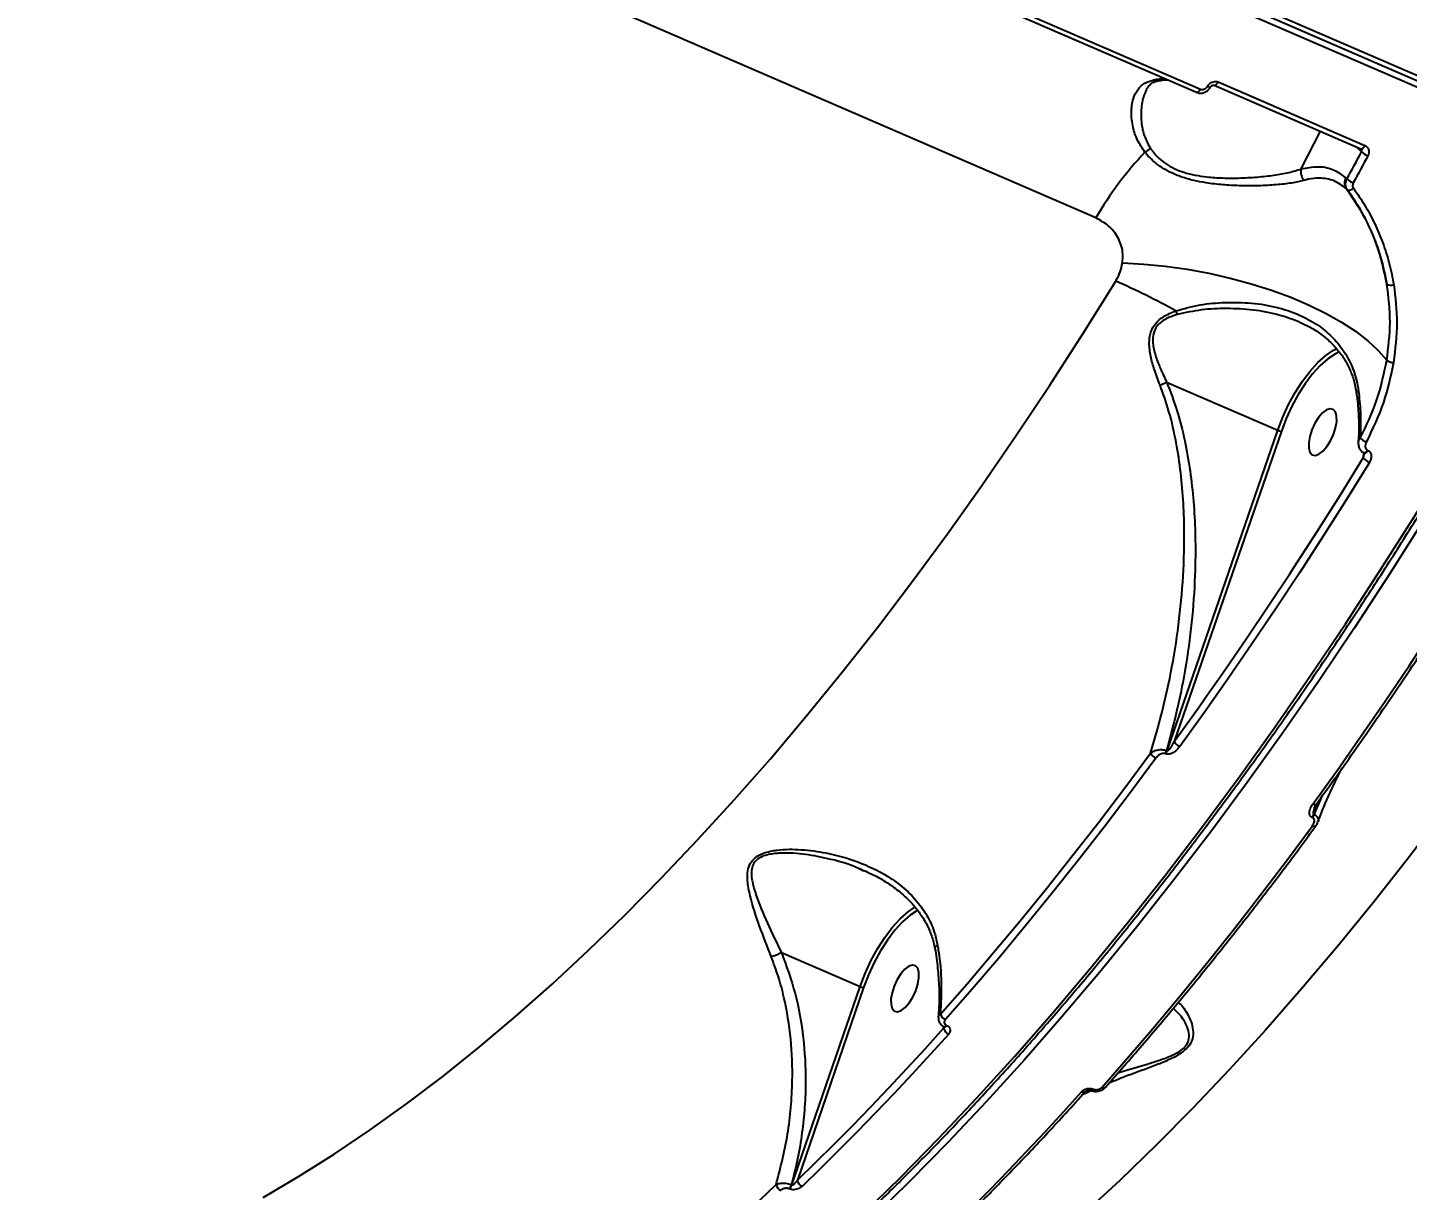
# Model space of a CAD drawing. Header units: millimetres. Extents: x -4153 to 4002, y -5023 to 3197.
# Drawn here: x -508.7 to -260.3, y -2143.7 to -1934.5 of the extents above; entities that cross this region are included whole.
import ezdxf

# ---------------------------------------------------------------- set-up
doc = ezdxf.new("R2010")
doc.units = ezdxf.units.MM
for name, color, linetype in [('DIKOM_ОБЪЕКТ', 7, 'Continuous'), ('DIKOM_РАЗМЕР_ЗОНА', 7, 'Continuous'), ('DIKOM_РАЗМЕР_ОБЪЕКТА', 7, 'Continuous')]:
    doc.layers.add(name, color=color, linetype=linetype)
doc.styles.add('style1', font='arialbd.ttf', dxfattribs={"width": 0.8})
doc.dimstyles.new('1-50', dxfattribs={"dimtxt": 300, "dimasz": 200, "dimexe": 100, "dimexo": 0, "dimgap": 100, "dimtad": 1, "dimtxsty": 'style1', "dimcen": 200, "dimclrd": 7, "dimclre": 7, "dimclrt": 7, "dimadec": 1, "dimazin": 2, "dimtfac": 1, "dimtmove": 0, "dimatfit": 2, "dimfxl": 0, "dimlwd": 25, "dimlwe": 18, "dimarcsym": 0})

# ---------------------------------------------------------------- blocks, each defined once
blk = doc.blocks.new('*D9')
at = {"layer": 'Defpoints', "color": 0, "transparency": 16777216}
for p in [(2370.19, 1747.32), (-2106.31, -2974.61), (1195.51, -2974.61)]:
    blk.add_point(p, dxfattribs=at)
at = {"layer": 'DIKOM_РАЗМЕР_ОБЪЕКТА', "color": 7, "lineweight": 18, "transparency": 16777216}
for p, q in [((2370.19, 1747.32), (-2206.31, 1747.32)), ((1195.51, -2974.61), (-2206.31, -2974.61))]:
    blk.add_line(p, q, dxfattribs=at)
at = {"layer": 'DIKOM_РАЗМЕР_ОБЪЕКТА', "color": 7, "lineweight": 25, "transparency": 16777216}
blk.add_line((-2106.31, 1547.32), (-2106.31, -2774.61), dxfattribs=at)
at = {"layer": 'DIKOM_РАЗМЕР_ОБЪЕКТА', "color": 7, "transparency": 16777216}
for points in [[(-2139.64, 1547.32), (-2072.98, 1547.32), (-2106.31, 1747.32)], [(-2139.64, -2774.61), (-2072.98, -2774.61), (-2106.31, -2974.61)]]:
    blk.add_solid(points, dxfattribs=at)
at = {"layer": 'DIKOM_РАЗМЕР_ОБЪЕКТА', "color": 7, "transparency": 16777216, "insert": (-2359.48, -612.26), "char_height": 300, "attachment_point": 5, "rotation": 90, "style": 'style1'}
blk.add_mtext('{\\fArial|b0|i0|c204|p34;4700}', dxfattribs=at)
blk = doc.blocks.new('*D10')
at = {"layer": 'Defpoints', "color": 0, "transparency": 16777216}
for p in [(4001.69, -909.96), (-3216.31, -1859.46), (4001.69, -4923)]:
    blk.add_point(p, dxfattribs=at)
at = {"layer": 'DIKOM_РАЗМЕР_ЗОНА', "color": 7, "lineweight": 18, "transparency": 16777216}
for p, q in [((4001.69, -909.96), (4001.69, -5023)), ((-3216.31, -1859.46), (-3216.31, -5023))]:
    blk.add_line(p, q, dxfattribs=at)
at = {"layer": 'DIKOM_РАЗМЕР_ЗОНА', "color": 7, "lineweight": 25, "transparency": 16777216}
blk.add_line((-3016.31, -4923), (3801.69, -4923), dxfattribs=at)
at = {"layer": 'DIKOM_РАЗМЕР_ЗОНА', "color": 7, "transparency": 16777216}
for points in [[(-3016.31, -4889.67), (-3016.31, -4956.33), (-3216.31, -4923)], [(3801.69, -4889.67), (3801.69, -4956.33), (4001.69, -4923)]]:
    blk.add_solid(points, dxfattribs=at)
at = {"layer": 'DIKOM_РАЗМЕР_ЗОНА', "color": 7, "transparency": 16777216, "insert": (392.69, -4669.83), "char_height": 300, "attachment_point": 5, "style": 'style1'}
blk.add_mtext('{\\fArial|b0|i0|c204|p34;7200}', dxfattribs=at)
blk = doc.blocks.new('*D11')
at = {"layer": 'Defpoints', "color": 0, "transparency": 16777216}
for p in [(2631.36, 3197.31), (-3702.81, -4429.79), (2071.05, -4429.79)]:
    blk.add_point(p, dxfattribs=at)
at = {"layer": 'DIKOM_РАЗМЕР_ЗОНА', "color": 7, "lineweight": 18, "transparency": 16777216}
for p, q in [((2631.36, 3197.31), (-3802.81, 3197.31)), ((2071.05, -4429.79), (-3802.81, -4429.79))]:
    blk.add_line(p, q, dxfattribs=at)
at = {"layer": 'DIKOM_РАЗМЕР_ЗОНА', "color": 7, "lineweight": 25, "transparency": 16777216}
blk.add_line((-3702.81, 2997.31), (-3702.81, -4229.79), dxfattribs=at)
at = {"layer": 'DIKOM_РАЗМЕР_ЗОНА', "color": 7, "transparency": 16777216}
for points in [[(-3736.14, 2997.31), (-3669.48, 2997.31), (-3702.81, 3197.31)], [(-3736.14, -4229.79), (-3669.48, -4229.79), (-3702.81, -4429.79)]]:
    blk.add_solid(points, dxfattribs=at)
at = {"layer": 'DIKOM_РАЗМЕР_ЗОНА', "color": 7, "transparency": 16777216, "insert": (-3955.98, -616.24), "char_height": 300, "attachment_point": 5, "rotation": 90, "style": 'style1'}
blk.add_mtext('{\\fArial|b0|i0|c204|p34;7600}', dxfattribs=at)
blk = doc.blocks.new('*D12')
at = {"layer": 'Defpoints', "color": 0, "transparency": 16777216}
for p in [(-1688.31, 690.56), (2486.69, 690.56), (-1688.31, -3442.2)]:
    blk.add_point(p, dxfattribs=at)
at = {"layer": 'DIKOM_РАЗМЕР_ОБЪЕКТА', "color": 7, "lineweight": 18, "transparency": 16777216}
for p, q in [((-1688.31, 690.56), (-1688.31, -3542.2)), ((2486.69, 690.56), (2486.69, -3542.2))]:
    blk.add_line(p, q, dxfattribs=at)
at = {"layer": 'DIKOM_РАЗМЕР_ОБЪЕКТА', "color": 7, "lineweight": 25, "transparency": 16777216}
blk.add_line((2286.69, -3442.2), (-1488.31, -3442.2), dxfattribs=at)
at = {"layer": 'DIKOM_РАЗМЕР_ОБЪЕКТА', "color": 7, "transparency": 16777216}
for points in [[(-1488.31, -3408.87), (-1488.31, -3475.54), (-1688.31, -3442.2)], [(2286.69, -3408.87), (2286.69, -3475.54), (2486.69, -3442.2)]]:
    blk.add_solid(points, dxfattribs=at)
at = {"layer": 'DIKOM_РАЗМЕР_ОБЪЕКТА', "color": 7, "transparency": 16777216, "insert": (399.19, -3189.03), "char_height": 300, "attachment_point": 5, "style": 'style1'}
blk.add_mtext('{\\fArial|b0|i0|c204|p34;4175}', dxfattribs=at)

msp = doc.modelspace()

# ---------------------------------------------------------------- linework, layer by layer
at = {"layer": 'DIKOM_ОБЪЕКТ', "color": 7, "linetype": 'Continuous'}
for p, q in [((-623.009, -1786.171), (-223.561, -1959.163)), ((-622.274, -1785.563), (-222.827, -1958.555)), ((-223.737, -1960.32), (-623.184, -1787.328)), ((-316.39, -1968.741), (-605.247, -1843.643)), ((-366.785, -1916.465), (-298.284, -1946.131)), ((-366.07, -1915.894), (-297.57, -1945.56)), ((-295.055, -1944.853), (-268.645, -1956.29)), ((-294.337, -1944.277), (-267.928, -1955.715)), ((-279.399, -1959.922), (-275.905, -1953.146)), ((-268.534, -1956.855), (-269.578, -1955.886)), ((-268.65, -1956.293), (-268.593, -1956.327)), ((-271.368, -1961.532), (-271.167, -1961.718)), ((-271.088, -1963.666), (-271.273, -1963.494)), ((-273.348, -1992.429), (-272.944, -1992.23)), ((-303.634, -1998.283), (-283.622, -2006.95)), ((-303.561, -2064.632), (-283.622, -2006.95)), ((-282.977, -2007.135), (-302.276, -2062.964)), ((-268.223, -2011.925), (-268.089, -2011.024)), ((-268.114, -2011.014), (-268.042, -2011.045)), ((-268.052, -2011.043), (-268.041, -2011.045)), ((-268.042, -2011.045), (-268.017, -2011.053)), ((-267.456, -2010.542), (-267.384, -2010.573)), ((-303.851, -2065.195), (-303.951, -2065.151)), ((-303.662, -2064.589), (-303.561, -2064.632)), ((-276.367, -2073.803), (-277.151, -2076.07)), ((-277.051, -2076.114), (-275.494, -2072.59)), ((-276.702, -2074.267), (-276.707, -2074.274)), ((-277.341, -2076.676), (-277.441, -2076.632)), ((-277.151, -2076.07), (-277.051, -2076.114)), ((-358.197, -2086.272), (-358.875, -2085.931)), ((-373, -2100.937), (-358.838, -2107.07)), ((-371.115, -2142.738), (-358.838, -2107.07)), ((-358.193, -2107.255), (-370.119, -2141.902)), ((-343.247, -2114.071), (-343.22, -2114.083)), ((-343.786, -2114.574), (-343.74, -2114.264)), ((-343.724, -2114.296), (-343.697, -2114.308)), ((-318.149, -2126.224), (-318.883, -2126.627)), ((-317.273, -2125.824), (-318.149, -2126.224)), ((-317.287, -2125.745), (-317.26, -2125.757)), ((-316.81, -2125.52), (-316.783, -2125.532)), ((-371.567, -2143.49), (-371.652, -2143.453)), ((-371.2, -2142.701), (-371.115, -2142.738))]:
    msp.add_line(p, q, dxfattribs=at)
at = {"layer": 'DIKOM_ОБЪЕКТ', "color": 7, "linetype": 'Continuous', "flags": 128}
for points in [[(-295.056, -1944.852), (-295.039, -1944.859), (-294.953, -1944.868), (-294.855, -1944.843), (-294.751, -1944.785), (-294.643, -1944.695), (-294.535, -1944.578), (-294.432, -1944.437), (-294.337, -1944.277)], [(-298.284, -1946.131), (-298.269, -1946.137), (-298.183, -1946.146), (-298.086, -1946.122), (-297.982, -1946.064), (-297.874, -1945.975), (-297.767, -1945.859), (-297.665, -1945.719), (-297.57, -1945.56)], [(-271.167, -1961.718), (-270.837, -1961.112), (-270.507, -1960.505), (-270.177, -1959.898), (-269.848, -1959.29), (-269.519, -1958.682), (-269.19, -1958.073), (-268.862, -1957.464), (-268.534, -1956.855)], [(-267.391, -1957.557), (-267.719, -1958.168), (-268.048, -1958.779), (-268.377, -1959.389), (-268.707, -1959.998), (-269.037, -1960.607), (-269.368, -1961.216), (-269.699, -1961.824), (-270.03, -1962.432)], [(-268.645, -1956.29), (-268.629, -1956.296), (-268.543, -1956.306), (-268.445, -1956.281), (-268.341, -1956.222), (-268.233, -1956.133), (-268.125, -1956.015), (-268.022, -1955.874), (-267.928, -1955.715)], [(-358.385, -2148.083), (-351.507, -2141.347), (-344.64, -2134.347), (-337.79, -2127.09), (-330.962, -2119.581), (-324.163, -2111.827), (-317.397, -2103.835), (-310.671, -2095.61), (-303.989, -2087.161), (-297.359, -2078.494), (-290.785, -2069.616), (-284.273, -2060.536), (-277.829, -2051.26), (-271.457, -2041.796), (-265.164, -2032.153), (-258.954, -2022.338), (-252.833, -2012.36), (-246.806, -2002.227), (-240.878, -1991.948), (-235.053, -1981.531), (-229.338, -1970.986), (-223.737, -1960.32)], [(-222.086, -1961.035), (-227.688, -1971.701), (-233.403, -1982.246), (-239.227, -1992.663), (-245.155, -2002.942), (-251.183, -2013.075), (-257.303, -2023.053), (-263.513, -2032.867), (-269.807, -2042.511), (-276.178, -2051.975), (-282.623, -2061.25), (-289.135, -2070.331), (-295.709, -2079.209), (-302.339, -2087.876), (-309.02, -2096.325), (-315.746, -2104.549), (-322.512, -2112.542), (-329.312, -2120.296), (-336.14, -2127.805), (-342.99, -2135.062), (-349.857, -2142.062), (-356.734, -2148.798)], [(-311.592, -1976.823), (-307.765, -1977.034), (-303.873, -1977.418), (-299.952, -1977.972), (-296.043, -1978.688), (-292.183, -1979.56), (-288.411, -1980.58), (-284.765, -1981.738), (-281.279, -1983.022), (-277.989, -1984.419), (-274.927, -1985.915), (-272.123, -1987.497), (-269.605, -1989.148), (-267.398, -1990.851), (-265.523, -1992.591), (-264, -1994.35)], [(-466.319, -2145.014), (-459.932, -2141.271), (-453.5, -2137.218), (-447.028, -2132.859), (-440.524, -2128.198), (-433.992, -2123.24), (-427.439, -2117.988), (-420.871, -2112.448), (-414.294, -2106.625), (-407.715, -2100.524), (-401.139, -2094.151), (-394.572, -2087.513), (-388.021, -2080.614), (-381.492, -2073.462), (-374.99, -2066.063), (-368.523, -2058.424), (-362.095, -2050.553), (-355.713, -2042.455), (-349.383, -2034.14), (-343.11, -2025.615), (-336.901, -2016.888), (-330.761, -2007.966), (-324.696, -1998.858), (-318.711, -1989.573), (-312.813, -1980.12)], [(-283.622, -2006.95), (-282.726, -2004.602), (-281.671, -2002.313), (-280.483, -2000.136), (-279.189, -1998.121), (-277.82, -1996.317), (-276.406, -1994.765), (-274.982, -1993.501), (-273.58, -1992.555), (-273.348, -1992.429)], [(-272.534, -1992.819), (-273.241, -1993.176), (-274.6, -1994.093), (-275.981, -1995.319), (-277.352, -1996.825), (-278.68, -1998.574), (-279.935, -2000.528), (-281.087, -2002.639), (-282.109, -2004.859), (-282.977, -2007.135)], [(-277.867, -2008.047), (-278.059, -2009.18), (-278.046, -2010.159), (-277.829, -2010.905), (-277.427, -2011.358), (-276.872, -2011.48), (-276.209, -2011.262), (-275.491, -2010.721), (-274.777, -2009.902), (-274.125, -2008.87), (-273.587, -2007.709), (-273.207, -2006.514), (-273.016, -2005.381), (-273.029, -2004.402), (-273.245, -2003.656), (-273.647, -2003.203), (-274.203, -2003.081), (-274.866, -2003.299), (-275.583, -2003.84), (-276.297, -2004.659), (-276.95, -2005.691), (-277.488, -2006.851), (-277.867, -2008.047)], [(-281.477, -2032.817), (-280.728, -2031.672), (-276.521, -2025.166), (-272.352, -2018.583), (-268.223, -2011.925)], [(-268.112, -2011.014), (-268.063, -2011.028), (-267.924, -2011.008), (-267.768, -2010.915), (-267.607, -2010.755), (-267.456, -2010.542)], [(-268.017, -2011.053), (-267.991, -2011.059), (-267.852, -2011.039), (-267.696, -2010.946), (-267.535, -2010.786), (-267.384, -2010.573)], [(-267.14, -2012.733), (-271.279, -2019.406), (-275.458, -2026.005), (-279.674, -2032.527), (-283.928, -2038.969), (-288.216, -2045.329), (-292.538, -2051.605), (-296.891, -2057.794), (-301.274, -2063.893)], [(-217.16, -2021.545), (-223.059, -2030.999), (-229.043, -2040.284), (-235.108, -2049.391), (-241.248, -2058.313), (-247.457, -2067.04), (-253.73, -2075.566), (-260.06, -2083.881), (-266.442, -2091.978), (-272.87, -2099.85), (-279.338, -2107.488), (-285.839, -2114.887), (-292.368, -2122.039), (-298.919, -2128.938), (-305.486, -2135.577), (-312.062, -2141.949), (-318.642, -2148.05)], [(-277.34, -2074.259), (-272.957, -2068.159), (-268.604, -2061.97), (-264.282, -2055.694), (-259.994, -2049.334), (-255.741, -2042.892), (-251.524, -2036.37), (-247.345, -2029.771), (-243.206, -2023.098)], [(-296.611, -2055.055), (-293.56, -2050.705), (-289.249, -2044.444), (-284.971, -2038.099), (-281.477, -2032.817)], [(-302.276, -2062.964), (-297.903, -2056.879), (-296.611, -2055.055)], [(-344.376, -2112.014), (-339.575, -2106.548), (-334.792, -2100.961), (-330.026, -2095.258), (-325.281, -2089.439), (-320.558, -2083.508), (-315.86, -2077.467), (-311.188, -2071.319), (-306.544, -2065.065)], [(-305.562, -2065.958), (-310.216, -2072.226), (-314.899, -2078.388), (-319.607, -2084.442), (-324.341, -2090.386), (-329.096, -2096.218), (-333.872, -2101.934), (-338.666, -2107.533), (-343.477, -2113.011)], [(-276.707, -2074.274), (-276.732, -2074.302), (-276.808, -2074.344), (-276.911, -2074.361), (-277.038, -2074.352), (-277.182, -2074.317), (-277.34, -2074.259)], [(-315.318, -2125.206), (-310.507, -2119.728), (-305.713, -2114.129), (-300.937, -2108.413), (-296.181, -2102.582), (-291.448, -2096.637), (-286.739, -2090.583), (-282.057, -2084.421), (-277.403, -2078.153)], [(-276.769, -2078.166), (-276.808, -2078.206), (-276.887, -2078.242), (-276.99, -2078.255), (-277.113, -2078.244), (-277.253, -2078.21), (-277.403, -2078.153)], [(-358.838, -2107.07), (-357.942, -2104.723), (-356.888, -2102.433), (-355.7, -2100.256), (-354.406, -2098.242), (-353.036, -2096.437), (-351.623, -2094.885), (-350.198, -2093.622), (-348.906, -2092.738)], [(-348.452, -2093.293), (-348.457, -2093.296), (-349.816, -2094.213), (-351.197, -2095.439), (-352.568, -2096.944), (-353.896, -2098.694), (-355.151, -2100.647), (-356.302, -2102.758), (-357.325, -2104.978), (-358.193, -2107.255)], [(-353.084, -2108.167), (-353.275, -2109.3), (-353.262, -2110.28), (-353.046, -2111.026), (-352.644, -2111.478), (-352.088, -2111.6), (-351.425, -2111.382), (-350.707, -2110.842), (-349.994, -2110.022), (-349.341, -2108.99), (-348.803, -2107.83), (-348.423, -2106.635), (-348.232, -2105.501), (-348.246, -2104.522), (-348.462, -2103.776), (-348.864, -2103.324), (-349.419, -2103.202), (-350.082, -2103.42), (-350.8, -2103.96), (-351.514, -2104.78), (-352.166, -2105.811), (-352.704, -2106.972), (-353.084, -2108.167)], [(-370.119, -2141.902), (-366.816, -2138.697), (-363.516, -2135.43), (-360.218, -2132.103), (-356.922, -2128.715), (-353.631, -2125.267), (-350.344, -2121.761), (-347.062, -2118.196), (-343.786, -2114.574)], [(-342.883, -2115.626), (-346.167, -2119.257), (-349.457, -2122.83), (-352.751, -2126.345), (-356.051, -2129.801), (-359.354, -2133.197), (-362.66, -2136.532), (-365.968, -2139.807), (-369.279, -2143.02)], [(-345.345, -2153.385), (-342.035, -2150.172), (-338.726, -2146.898), (-335.42, -2143.562), (-332.117, -2140.166), (-328.818, -2136.71), (-325.523, -2133.195), (-322.233, -2129.622), (-318.949, -2125.992)]]:
    msp.add_lwpolyline(points, dxfattribs=at)
at = {"layer": 'DIKOM_ОБЪЕКТ', "color": 7, "linetype": 'Continuous'}
for centre, radius, start, end in [((-304.085, -1953.908), 10.161, 88.27331, 101.2668), ((-305.445, -1942.533), 1.542, 246.09046, 280.29456), ((-295.837, -1944.421), 0.765, 234.94322, 279.20251), ((-258.801, -2002.528), 66.769, 136.88578, 149.59985), ((-308.64, -1954.155), 2.951, 291.83861, 315.15401), ((-265.839, -1953.75), 4.112, 229.04173, 247.82993), ((-277.17, -1960.48), 2.297, 165.95187, 220.93337), ((-269.743, -1962.437), 1.86, 150.88699, 214.64964), ((-268.578, -1958.857), 3.859, 227.85619, 247.89582), ((-270.742, -1962.719), 1.008, 249.92664, 317.46591), ((-362.283, -2093.536), 123.735, 60.84396, 66.43398), ((-263.241, -1979.445), 1.402, 239.0387, 290.92924), ((-291.127, -1981.494), 11.581, 200.12297, 203.63701), ((-262.849, -1992.939), 1.821, 230.81338, 271.78803), ((-282.678, -2004.885), 2.27, 245.42738, 262.41884), ((-266.901, -2006.671), 2.522, 221.86551, 251.94146), ((-266.175, -2010.309), 2.609, 218.28575, 248.30205), ((-300.577, -2062.137), 1.889, 205.94971, 248.36259), ((-304.829, -2064.166), 1.937, 207.67299, 247.75748), ((-305.721, -2063.883), 2.177, 324.36756, 341.07291), ((-305.611, -2063.932), 2.167, 324.35383, 341.14482), ((-279.21, -2075.365), 2.176, 324.38434, 341.09453), ((-279.106, -2075.41), 2.173, 324.35745, 341.10281), ((-357.909, -2105.04), 2.233, 245.41225, 262.69136), ((-342.866, -2111.557), 1.578, 196.85913, 247.19248), ((-343.653, -2113.83), 0.472, 261.59416, 329.30573), ((-343.622, -2113.847), 0.466, 260.41165, 329.60344), ((-342.304, -2114.216), 1.524, 193.56565, 247.67753), ((-318.635, -2125.515), 0.571, 236.56579, 308.18225), ((-317.214, -2125.282), 0.469, 260.8447, 329.46397), ((-317.188, -2125.292), 0.471, 261.3429, 329.37413), ((-315.004, -2124.723), 0.577, 236.99172, 307.59932), ((-624.618, -1882.536), 361.268, 303.85894, 313.9376), ((-372.545, -2142.448), 1.418, 189.5687, 246.5074), ((-373.053, -2142.098), 1.949, 315.96953, 341.97474), ((-372.97, -2142.135), 1.95, 315.99555, 341.97541), ((-368.733, -2141.735), 1.396, 186.87258, 246.97665)]:
    msp.add_arc(centre, radius, start, end, dxfattribs=at)
for points, knots in [([(-307.542, -1956.895), (-308.03, -1956.183), (-309.023, -1954.733), (-309.794, -1952.241), (-310.092, -1949.646), (-309.76, -1947.336), (-308.914, -1945.591), (-307.743, -1944.434), (-306.599, -1944.098), (-306.07, -1943.943)], [0, 0, 0, 0, 0.1260991, 0.2567258, 0.424337, 0.596861, 0.7352971, 0.8775651, 1, 1, 1, 1]), ([(-307.245, -1945.621), (-307.244, -1945.617), (-307.12, -1945.287), (-306.746, -1944.863), (-306.174, -1944.389), (-305.643, -1944.132), (-305.228, -1944.075), (-305.139, -1944.063)], [0, 0, 0, 0, 0.003686, 0.3183879, 0.6478599, 0.9236118, 1, 1, 1, 1]), ([(-305.16, -1944.049), (-304.895, -1944.002), (-304.282, -1943.894), (-303.733, -1943.902), (-303.422, -1943.906)], [0, 0, 0, 0, 0.4317108, 1, 1, 1, 1]), ([(-298.276, -1946.113), (-298.222, -1946.143), (-297.969, -1946.279), (-297.424, -1946.314), (-296.73, -1946.158), (-296.103, -1945.767), (-295.849, -1945.362), (-295.727, -1945.169)], [0, 0, 0, 0, 0.0628036, 0.2919012, 0.5280762, 0.7742825, 1, 1, 1, 1]), ([(-297.57, -1945.56), (-297.472, -1945.591), (-297.276, -1945.652), (-296.948, -1945.609), (-296.643, -1945.469), (-296.412, -1945.268), (-296.315, -1945.11), (-296.276, -1945.048)], [0, 0, 0, 0, 0.2142868, 0.428575, 0.6432184, 0.85806, 1, 1, 1, 1]), ([(-296.276, -1945.048), (-296.218, -1944.954), (-296.073, -1944.717), (-295.727, -1944.414), (-295.27, -1944.204), (-294.778, -1944.14), (-294.484, -1944.231), (-294.337, -1944.277)], [0, 0, 0, 0, 0.1418513, 0.3567154, 0.5713477, 0.7857422, 1, 1, 1, 1]), ([(-295.71, -1945.178), (-295.696, -1945.151), (-295.659, -1945.079), (-295.554, -1944.972), (-295.416, -1944.882), (-295.275, -1944.833), (-295.151, -1944.825), (-295.081, -1944.839), (-295.059, -1944.852), (-295.056, -1944.854)], [0, 0, 0, 0, 0.0992882, 0.2664271, 0.4282442, 0.5936408, 0.7683325, 0.9627174, 1, 1, 1, 1]), ([(-307.199, -1945.675), (-307.346, -1945.93), (-307.874, -1946.844), (-308.263, -1948.92), (-308.253, -1951.511), (-307.759, -1954.048), (-306.955, -1955.5), (-306.547, -1956.237)], [0, 0, 0, 0, 0.0987568, 0.3550369, 0.6180415, 0.8063475, 1, 1, 1, 1]), ([(-278.906, -1961.985), (-279.625, -1962.155), (-281.064, -1962.495), (-283.867, -1962.806), (-287.044, -1962.98), (-290.308, -1962.977), (-293.512, -1962.811), (-296.284, -1962.497), (-298.78, -1962.023), (-300.963, -1961.416), (-303.006, -1960.574), (-305.254, -1959.265), (-306.685, -1957.949), (-307.427, -1957.036), (-307.542, -1956.895)], [0, 0, 0, 0, 0.11010264, 0.22021901, 0.32929049, 0.43831014, 0.52496026, 0.61151825, 0.67534006, 0.73909462, 0.80399554, 0.86888966, 0.97973026, 1, 1, 1, 1]), ([(-306.547, -1956.237), (-306.448, -1956.377), (-305.81, -1957.273), (-304.577, -1958.524), (-302.621, -1959.712), (-301.367, -1960.24), (-300.002, -1960.691), (-298.517, -1961.059), (-296.149, -1961.411), (-293.513, -1961.585), (-290.448, -1961.583), (-287.313, -1961.411), (-284.247, -1961.057), (-281.523, -1960.579), (-280.107, -1960.141), (-279.399, -1959.922)], [0, 0, 0, 0, 0.0201024, 0.1287274, 0.1863582, 0.2439921, 0.2548522, 0.3176642, 0.3805814, 0.4675428, 0.5546228, 0.6653714, 0.7761623, 0.8880896, 1, 1, 1, 1]), ([(-268.534, -1956.855), (-268.511, -1956.805), (-268.465, -1956.706), (-268.463, -1956.55), (-268.505, -1956.415), (-268.568, -1956.354), (-268.595, -1956.328)], [0, 0, 0, 0, 0.2658274, 0.5315394, 0.7966229, 1, 1, 1, 1]), ([(-267.928, -1955.715), (-267.84, -1955.76), (-267.619, -1955.876), (-267.354, -1956.183), (-267.199, -1956.615), (-267.195, -1957.099), (-267.325, -1957.405), (-267.391, -1957.557)], [0, 0, 0, 0, 0.1406444, 0.3551333, 0.5699246, 0.7848372, 1, 1, 1, 1]), ([(-279.399, -1959.922), (-278.418, -1959.731), (-276.399, -1959.337), (-273.654, -1959.834), (-272.137, -1960.961), (-271.368, -1961.532)], [0, 0, 0, 0, 0.317516, 0.6539217, 1, 1, 1, 1]), ([(-497.531, -2220.83), (-497.113, -2220.842), (-494.906, -2220.904), (-490.812, -2220.723), (-485.247, -2220.277), (-479.583, -2219.511), (-473.834, -2218.456), (-468.002, -2217.105), (-462.093, -2215.461), (-456.109, -2213.526), (-450.057, -2211.299), (-443.942, -2208.784), (-437.766, -2205.982), (-431.536, -2202.895), (-425.257, -2199.526), (-418.932, -2195.878), (-412.567, -2191.953), (-406.167, -2187.755), (-399.736, -2183.285), (-393.278, -2178.55), (-386.801, -2173.551), (-380.306, -2168.292), (-373.801, -2162.778), (-367.288, -2157.013), (-360.774, -2151.001), (-354.264, -2144.746), (-347.761, -2138.254), (-341.271, -2131.529), (-334.798, -2124.577), (-328.349, -2117.403), (-321.926, -2110.011), (-315.535, -2102.408), (-309.181, -2094.599), (-302.869, -2086.59), (-296.603, -2078.388), (-290.388, -2069.998), (-284.229, -2061.427), (-278.13, -2052.68), (-272.095, -2043.766), (-266.13, -2034.689), (-260.239, -2025.458), (-254.426, -2016.079), (-248.695, -2006.56), (-243.051, -1996.906), (-237.498, -1987.127), (-232.042, -1977.227), (-227.274, -1968.332), (-224.352, -1962.714), (-223.183, -1960.466)], [0, 0, 0, 0, 0.0051791, 0.0273898, 0.0496128, 0.0718475, 0.0940928, 0.1163475, 0.1386106, 0.1608802, 0.1831555, 0.2054352, 0.2277183, 0.2500035, 0.2722901, 0.2945778, 0.316866, 0.3391541, 0.3614416, 0.3837287, 0.4060147, 0.4282999, 0.450584, 0.4728672, 0.4951491, 0.5174301, 0.5397103, 0.5619889, 0.5842667, 0.6065434, 0.6288197, 0.6510947, 0.6733692, 0.6956427, 0.7179154, 0.7401874, 0.7624588, 0.7847298, 0.8070002, 0.8292701, 0.8515396, 0.8738085, 0.896077, 0.9183452, 0.9406128, 0.9628808, 0.9851483, 1, 1, 1, 1]), ([(-271.273, -1963.494), (-271.982, -1962.96), (-273.421, -1961.878), (-275.803, -1961.495), (-277.688, -1961.672), (-278.634, -1961.915), (-278.906, -1961.985)], [0, 0, 0, 0, 0.3362341, 0.6822344, 0.9087959, 1, 1, 1, 1]), ([(-271.088, -1963.666), (-271.118, -1963.623), (-271.261, -1963.416), (-271.416, -1962.976), (-271.425, -1962.331), (-271.253, -1961.923), (-271.167, -1961.718)], [0, 0, 0, 0, 0.08063592, 0.38708618, 0.69357349, 1, 1, 1, 1]), ([(-270.03, -1962.432), (-270.074, -1962.534), (-270.162, -1962.737), (-270.161, -1963.057), (-270.085, -1963.276), (-270.014, -1963.379), (-269.999, -1963.401)], [0, 0, 0, 0, 0.3066171, 0.6133627, 0.9194358, 1, 1, 1, 1]), ([(-271.273, -1963.494), (-270.437, -1964.704), (-268.757, -1967.137), (-266.708, -1971.26), (-265.008, -1975.75), (-264.312, -1979.009), (-263.962, -1980.648)], [0, 0, 0, 0, 0.2373799, 0.4771522, 0.7370068, 1, 1, 1, 1]), ([(-263.962, -1980.648), (-264.487, -1978.23), (-265.281, -1974.566), (-267.238, -1969.996), (-268.98, -1966.692), (-270.392, -1964.665), (-271.088, -1963.666)], [0, 0, 0, 0, 0.3951681, 0.5986789, 0.8021871, 1, 1, 1, 1]), ([(-269.999, -1963.401), (-269.29, -1964.422), (-267.872, -1966.463), (-266.118, -1969.77), (-264.646, -1973.259), (-263.476, -1976.921), (-262.985, -1979.477), (-262.74, -1980.755)], [0, 0, 0, 0, 0.1976779, 0.3953919, 0.5930916, 0.7965408, 1, 1, 1, 1]), ([(-311.592, -1976.823), (-311.55, -1976.295), (-311.433, -1974.816), (-312.121, -1972.492), (-313.796, -1970.169), (-315.52, -1969.22), (-316.39, -1968.741)], [0, 0, 0, 0, 0.1529661, 0.4283819, 0.7114424, 1, 1, 1, 1]), ([(-312.813, -1980.12), (-312.784, -1980.071), (-312.462, -1979.539), (-311.93, -1978.453), (-311.706, -1977.373), (-311.592, -1976.823)], [0, 0, 0, 0, 0.0468039, 0.514265, 1, 1, 1, 1]), ([(-264, -1994.35), (-263.714, -1992.07), (-263.135, -1987.456), (-263.685, -1982.935), (-263.962, -1980.648)], [0, 0, 0, 0, 0.4941532, 1, 1, 1, 1]), ([(-262.74, -1980.755), (-262.463, -1983.038), (-261.903, -1987.658), (-262.493, -1992.373), (-262.792, -1994.759)], [0, 0, 0, 0, 0.4941739, 1, 1, 1, 1]), ([(-302.001, -1985.478), (-300.542, -1985.071), (-297.621, -1984.255), (-292.985, -1983.883), (-288.311, -1983.969), (-283.858, -1984.707), (-279.869, -1986.032), (-276.577, -1987.803), (-273.881, -1990.003), (-271.755, -1992.518), (-270.163, -1995.474), (-269.375, -1998.005), (-269.143, -1999.507), (-269.091, -1999.844)], [0, 0, 0, 0, 0.1039364, 0.2080564, 0.3213705, 0.4346179, 0.5351342, 0.6355716, 0.7202661, 0.8048996, 0.890152, 0.9753376, 1, 1, 1, 1]), ([(-279.703, -1987.507), (-280.927, -1987.042), (-283.584, -1986.035), (-288.047, -1985.238), (-292.727, -1984.988), (-297.352, -1985.16), (-300.276, -1985.812), (-301.736, -1986.137)], [0, 0, 0, 0, 0.1828331, 0.3968356, 0.6109642, 0.8056633, 1, 1, 1, 1]), ([(-304.826, -1998.825), (-305.181, -1997.903), (-305.837, -1996.2), (-306.549, -1993.683), (-306.855, -1991.403), (-306.621, -1989.326), (-305.694, -1987.659), (-304.106, -1986.334), (-302.769, -1985.79), (-302.001, -1985.478)], [0, 0, 0, 0, 0.1839927, 0.3401702, 0.4956647, 0.6241963, 0.7374734, 0.8492252, 1, 1, 1, 1]), ([(-301.736, -1986.137), (-302.477, -1986.379), (-303.749, -1986.794), (-305.177, -1987.863), (-305.747, -1988.791), (-306.111, -1989.867), (-306.175, -1991.379), (-305.702, -1993.482), (-304.81, -1995.828), (-304.05, -1997.415), (-303.634, -1998.283)], [0, 0, 0, 0, 0.1504072, 0.2579105, 0.3420853, 0.3655584, 0.490503, 0.6488163, 0.8079372, 1, 1, 1, 1]), ([(-279.704, -1987.514), (-279.012, -1987.828), (-277.567, -1988.485), (-275.617, -1989.777), (-273.844, -1991.307), (-272.351, -1993.022), (-271.151, -1994.895), (-270.257, -1996.906), (-269.687, -1998.709), (-269.535, -1999.88), (-269.481, -2000.301)], [0, 0, 0, 0, 0.1316419, 0.2748073, 0.4141069, 0.5503151, 0.6809734, 0.8076977, 0.9309628, 1, 1, 1, 1]), ([(-268.779, -2008.354), (-267.702, -2006.116), (-265.522, -2001.584), (-264.511, -1996.781), (-264, -1994.35)], [0, 0, 0, 0, 0.4937636, 1, 1, 1, 1]), ([(-262.792, -1994.759), (-263.301, -1997.182), (-264.332, -2002.089), (-266.557, -2006.723), (-267.683, -2009.069)], [0, 0, 0, 0, 0.4937637, 1, 1, 1, 1]), ([(-306.544, -2065.065), (-305.743, -2062.331), (-304.14, -2056.864), (-302.392, -2048.398), (-301.133, -2039.775), (-300.404, -2030.307), (-300.43, -2021.887), (-301.038, -2014.602), (-301.87, -2009.081), (-303.05, -2003.766), (-304.257, -2000.408), (-304.826, -1998.825)], [0, 0, 0, 0, 0.1269768, 0.2539553, 0.3836732, 0.5133773, 0.6746755, 0.7565639, 0.8384298, 0.9238234, 1, 1, 1, 1]), ([(-304.826, -1998.825), (-304.789, -1998.81), (-304.587, -1998.734), (-304.169, -1998.559), (-303.829, -1998.381), (-303.641, -1998.282)], [0, 0, 0, 0, 0.0925936, 0.4977861, 1, 1, 1, 1]), ([(-303.641, -1998.282), (-302.983, -1999.982), (-301.658, -2003.401), (-300.326, -2008.787), (-299.36, -2014.255), (-298.756, -2019.797), (-298.456, -2025.405), (-298.441, -2031.986), (-298.858, -2039.49), (-299.893, -2047.919), (-301.43, -2056.324), (-302.918, -2061.834), (-303.662, -2064.589)], [0, 0, 0, 0, 0.08228353, 0.16556638, 0.24751573, 0.32949204, 0.41292498, 0.49636819, 0.62090539, 0.7454529, 0.87272816, 1, 1, 1, 1]), ([(-303.634, -1998.283), (-303.635, -1998.283), (-303.637, -1998.282), (-303.639, -1998.282), (-303.641, -1998.282), (-303.641, -1998.282)], [0, 0, 0, 0, 0.4099767, 0.7507433, 1, 1, 1, 1]), ([(-269.425, -2000.29), (-269.434, -2000.273), (-269.481, -2000.189), (-269.361, -2000.038), (-269.195, -1999.906), (-269.105, -1999.852), (-269.091, -1999.844)], [0, 0, 0, 0, 0.12941655, 0.63674597, 0.94366782, 1, 1, 1, 1]), ([(-269.091, -1999.844), (-268.956, -2001.101), (-268.645, -2003.979), (-268.731, -2006.777), (-268.779, -2008.354)], [0, 0, 0, 0, 0.4365596, 1, 1, 1, 1]), ([(-269.474, -2000.284), (-269.423, -2000.62), (-269.193, -2002.12), (-269.055, -2004.75), (-269.007, -2007.388), (-269.13, -2008.837), (-269.159, -2009.184)], [0, 0, 0, 0, 0.1108829, 0.4945145, 0.8787939, 1, 1, 1, 1]), ([(-269.131, -2009.213), (-269.125, -2009.452), (-269.115, -2009.903), (-268.812, -2010.489), (-268.457, -2010.869), (-268.181, -2010.959), (-268.1, -2010.986)], [0, 0, 0, 0, 0.3242706, 0.6131634, 0.8863133, 1, 1, 1, 1]), ([(-269.117, -2009.209), (-269.101, -2009.063), (-269.071, -2008.768), (-268.877, -2008.493), (-268.779, -2008.354)], [0, 0, 0, 0, 0.4946517, 1, 1, 1, 1]), ([(-267.683, -2009.069), (-267.747, -2009.215), (-267.873, -2009.506), (-267.891, -2009.925), (-267.791, -2010.248), (-267.635, -2010.447), (-267.506, -2010.515), (-267.456, -2010.542)], [0, 0, 0, 0, 0.2718256, 0.5389025, 0.7375593, 0.8965737, 1, 1, 1, 1]), ([(-268.223, -2011.925), (-268.179, -2011.79), (-268.107, -2011.574), (-268.078, -2011.347), (-268.068, -2011.261)], [0, 0, 0, 0, 0.6242511, 1, 1, 1, 1]), ([(-268.063, -2011.031), (-268.065, -2011.028), (-268.073, -2011.017), (-268.048, -2011.103), (-268.041, -2011.196), (-268.059, -2011.26), (-268.059, -2011.263)], [0, 0, 0, 0, 0.1947763, 0.5756548, 0.9847441, 1, 1, 1, 1]), ([(-267.384, -2010.573), (-267.276, -2010.636), (-267.062, -2010.76), (-266.85, -2011.109), (-266.757, -2011.597), (-266.848, -2012.179), (-267.048, -2012.558), (-267.14, -2012.733)], [0, 0, 0, 0, 0.152262, 0.3040339, 0.5079789, 0.7731831, 1, 1, 1, 1]), ([(-276.708, -2074.274), (-275.625, -2072.777), (-272.486, -2068.435), (-267.335, -2061.112), (-261.279, -2052.254), (-255.29, -2043.229), (-249.478, -2034.209), (-245.268, -2027.49), (-243.025, -2023.844), (-242.612, -2023.171)], [0, 0, 0, 0, 0.0925237, 0.2683371, 0.44415, 0.6199593, 0.795766, 0.9623134, 1, 1, 1, 1]), ([(-306.544, -2065.065), (-306.347, -2064.928), (-305.958, -2064.659), (-305.219, -2064.45), (-304.579, -2064.406), (-304.07, -2064.454), (-303.8, -2064.543), (-303.662, -2064.589)], [0, 0, 0, 0, 0.2736293, 0.5372391, 0.720789, 0.8565269, 1, 1, 1, 1]), ([(-301.274, -2063.893), (-301.467, -2064.127), (-301.838, -2064.576), (-302.509, -2065.035), (-303.087, -2065.246), (-303.523, -2065.293), (-303.741, -2065.228), (-303.851, -2065.195)], [0, 0, 0, 0, 0.3089622, 0.5923731, 0.7697795, 0.8845345, 1, 1, 1, 1]), ([(-303.561, -2064.632), (-303.546, -2064.637), (-303.513, -2064.646), (-303.441, -2064.628), (-303.286, -2064.538), (-302.812, -2064.022), (-302.516, -2063.438), (-302.276, -2062.964)], [0, 0, 0, 0, 0.0233356, 0.0519972, 0.1042924, 0.2734311, 1, 1, 1, 1]), ([(-303.951, -2065.151), (-304.022, -2065.13), (-304.162, -2065.087), (-304.439, -2065.117), (-304.798, -2065.249), (-305.212, -2065.535), (-305.442, -2065.813), (-305.562, -2065.958)], [0, 0, 0, 0, 0.1189778, 0.2374398, 0.4123106, 0.6910295, 1, 1, 1, 1]), ([(-276.413, -2077.439), (-276.064, -2076.551), (-275.015, -2073.883), (-273.54, -2070.642), (-272.343, -2068.342), (-272.02, -2067.722)], [0, 0, 0, 0, 0.2670225, 0.8023332, 1, 1, 1, 1]), ([(-277.441, -2076.632), (-277.517, -2076.59), (-277.686, -2076.496), (-277.868, -2076.225), (-277.953, -2075.823), (-277.865, -2075.175), (-277.607, -2074.636), (-277.369, -2074.3), (-277.34, -2074.259)], [0, 0, 0, 0, 0.09281023, 0.20619302, 0.36931047, 0.57240224, 0.94712961, 1, 1, 1, 1]), ([(-277.025, -2074.876), (-277.008, -2074.821), (-276.949, -2074.628), (-276.795, -2074.425), (-276.685, -2074.28)], [0, 0, 0, 0, 0.28364194, 1, 1, 1, 1]), ([(-277.403, -2078.153), (-277.266, -2077.931), (-277.068, -2077.61), (-277.015, -2077.176), (-277.068, -2076.931), (-277.184, -2076.761), (-277.292, -2076.702), (-277.341, -2076.676)], [0, 0, 0, 0, 0.4371077, 0.6288417, 0.7908513, 0.9060654, 1, 1, 1, 1]), ([(-277.02, -2074.874), (-277.046, -2074.936), (-277.133, -2075.146), (-277.209, -2075.472), (-277.254, -2075.788), (-277.235, -2075.969), (-277.193, -2076.042), (-277.168, -2076.062), (-277.154, -2076.069), (-277.151, -2076.07)], [0, 0, 0, 0, 0.15736364, 0.52861322, 0.78330977, 0.9177931, 0.95897498, 0.99354447, 1, 1, 1, 1]), ([(-277.051, -2076.114), (-276.954, -2076.165), (-276.743, -2076.278), (-276.481, -2076.528), (-276.314, -2076.856), (-276.267, -2077.185), (-276.368, -2077.374), (-276.404, -2077.442)], [0, 0, 0, 0, 0.1585446, 0.345883, 0.5884456, 0.8501367, 1, 1, 1, 1]), ([(-314.652, -2125.18), (-313.523, -2123.903), (-310.249, -2120.202), (-304.85, -2113.909), (-298.471, -2106.238), (-292.131, -2098.36), (-285.834, -2090.284), (-280.719, -2083.525), (-277.71, -2079.443), (-276.769, -2078.166)], [0, 0, 0, 0, 0.0879853, 0.2551881, 0.4223883, 0.5895839, 0.7567731, 0.9239564, 1, 1, 1, 1]), ([(-276.78, -2078.16), (-276.712, -2078.074), (-276.544, -2077.863), (-276.456, -2077.613), (-276.404, -2077.465)], [0, 0, 0, 0, 0.4087783, 1, 1, 1, 1]), ([(-374.835, -2101.675), (-375.558, -2099.83), (-377.022, -2096.092), (-378.5, -2091.57), (-379.115, -2088.412), (-379.131, -2086.572), (-378.838, -2085.235), (-378.059, -2084.065), (-376.582, -2083.091), (-375.046, -2082.686), (-372.584, -2082.331), (-369.375, -2082.337), (-364.463, -2083.009), (-359.141, -2084.494), (-354.421, -2086.738), (-350.801, -2089.353), (-348.37, -2091.834), (-346.553, -2094.563), (-345.418, -2097.134), (-345.036, -2098.917), (-344.875, -2099.665)], [0, 0, 0, 0, 0.0952086, 0.192956, 0.2447989, 0.2710681, 0.2981698, 0.3242891, 0.3503867, 0.3910737, 0.4019422, 0.4719646, 0.5438103, 0.6393949, 0.7378512, 0.7988556, 0.8613653, 0.9113761, 0.9628372, 1, 1, 1, 1]), ([(-358.875, -2085.931), (-358.951, -2085.892), (-360.803, -2084.953), (-364.325, -2084.092), (-369.174, -2083.109), (-372.34, -2082.971), (-374.768, -2083.181), (-376.233, -2083.47), (-377.634, -2084.315), (-378.279, -2085.353), (-378.453, -2086.5), (-378.383, -2087.358), (-378.168, -2088.699), (-377.378, -2091.325), (-375.586, -2095.619), (-373.862, -2099.164), (-373, -2100.937)], [0, 0, 0, 0, 0.0066234, 0.1607458, 0.272073, 0.382978, 0.3995549, 0.4601916, 0.4977134, 0.5350859, 0.5709122, 0.6069665, 0.6146225, 0.6947853, 0.847338, 1, 1, 1, 1]), ([(-358.844, -2085.888), (-357.94, -2086.277), (-356.115, -2087.06), (-353.617, -2088.553), (-351.445, -2090.183), (-349.645, -2091.883), (-348.161, -2093.668), (-346.928, -2095.613), (-346.015, -2097.711), (-345.511, -2099.242), (-345.405, -2100.086), (-345.393, -2100.183)], [0, 0, 0, 0, 0.1407333, 0.2836887, 0.4201958, 0.5374339, 0.648785, 0.7661737, 0.8791101, 0.9862106, 1, 1, 1, 1]), ([(-374.835, -2101.675), (-374.774, -2101.658), (-374.577, -2101.604), (-374.158, -2101.464), (-373.574, -2101.229), (-373.194, -2101.034), (-373.003, -2100.937)], [0, 0, 0, 0, 0.1074596, 0.3494249, 0.6746918, 1, 1, 1, 1]), ([(-373.943, -2142.683), (-373.166, -2139.673), (-371.991, -2135.121), (-371.246, -2128.847), (-370.929, -2123.14), (-371.175, -2116.466), (-372.189, -2110.194), (-373.495, -2105.265), (-374.388, -2102.871), (-374.835, -2101.675)], [0, 0, 0, 0, 0.2227142, 0.3367315, 0.4507468, 0.6310033, 0.8132777, 0.9066467, 1, 1, 1, 1]), ([(-373, -2100.937), (-373.001, -2100.937), (-373.002, -2100.936), (-373.003, -2100.936), (-373.003, -2100.937), (-373.003, -2100.937)], [0, 0, 0, 0, 0.4580327, 0.8238156, 1, 1, 1, 1]), ([(-373.003, -2100.937), (-372.106, -2103.374), (-370.287, -2108.312), (-368.941, -2116.159), (-368.554, -2123.026), (-368.764, -2128.748), (-369.251, -2133.429), (-370.029, -2138.101), (-370.81, -2141.168), (-371.2, -2142.701)], [0, 0, 0, 0, 0.1852047, 0.3752213, 0.5580248, 0.6672718, 0.7765249, 0.8882641, 1, 1, 1, 1]), ([(-344.875, -2099.665), (-344.894, -2099.675), (-345.048, -2099.753), (-345.27, -2099.911), (-345.41, -2100.082), (-345.363, -2100.159), (-345.353, -2100.176)], [0, 0, 0, 0, 0.0562344, 0.4533771, 0.880837, 1, 1, 1, 1]), ([(-345.374, -2100.178), (-345.373, -2100.184), (-345.122, -2101.373), (-344.842, -2103.741), (-344.58, -2107.256), (-344.563, -2110.239), (-344.723, -2112.004), (-344.781, -2112.645)], [0, 0, 0, 0, 0.0014172, 0.2791405, 0.5586205, 0.8394514, 1, 1, 1, 1]), ([(-344.875, -2099.665), (-344.819, -2100.021), (-344.467, -2102.256), (-344.076, -2106.442), (-344.275, -2110.132), (-344.376, -2112.014)], [0, 0, 0, 0, 0.0849896, 0.5334728, 1, 1, 1, 1]), ([(-301.58, -2109.936), (-301.492, -2109.995), (-300.836, -2110.433), (-300.025, -2111.688), (-299.203, -2113.379), (-298.842, -2114.841), (-298.87, -2116.285), (-299.452, -2117.633), (-300.63, -2118.831), (-302.438, -2119.903), (-304.612, -2120.851), (-307.813, -2122.074), (-311.032, -2123.209), (-313.293, -2124.153), (-314.012, -2124.454)], [0, 0, 0, 0, 0.0264708, 0.1968431, 0.28455, 0.372102, 0.4492721, 0.5042204, 0.5599705, 0.622147, 0.6951847, 0.7702028, 0.926806, 1, 1, 1, 1]), ([(-312.384, -2122.606), (-312.278, -2122.571), (-310.603, -2122.007), (-308.048, -2121.307), (-304.868, -2120.311), (-302.763, -2119.547), (-301.086, -2118.665), (-300.319, -2117.942), (-299.826, -2117.24), (-299.502, -2116.295), (-299.672, -2114.961), (-300.23, -2113.616), (-301.16, -2112.161), (-301.958, -2111.416), (-302.438, -2110.968)], [0, 0, 0, 0, 0.0128057, 0.2020239, 0.2865039, 0.3724997, 0.4408381, 0.4908879, 0.5007666, 0.5606788, 0.6479679, 0.7481541, 0.8485225, 1, 1, 1, 1]), ([(-344.722, -2112.66), (-344.736, -2112.769), (-344.778, -2113.097), (-344.566, -2113.612), (-344.188, -2114.064), (-343.855, -2114.214), (-343.713, -2114.278)], [0, 0, 0, 0, 0.1609792, 0.4828137, 0.7807716, 1, 1, 1, 1]), ([(-344.717, -2112.651), (-344.715, -2112.57), (-344.709, -2112.341), (-344.506, -2112.142), (-344.376, -2112.014)], [0, 0, 0, 0, 0.3562902, 1, 1, 1, 1]), ([(-343.477, -2113.011), (-343.54, -2113.097), (-343.664, -2113.27), (-343.694, -2113.557), (-343.597, -2113.816), (-343.422, -2113.986), (-343.287, -2114.051), (-343.247, -2114.071)], [0, 0, 0, 0, 0.2336853, 0.4672996, 0.6955606, 0.9087076, 1, 1, 1, 1]), ([(-343.22, -2114.083), (-343.16, -2114.112), (-342.963, -2114.208), (-342.707, -2114.453), (-342.564, -2114.829), (-342.607, -2115.248), (-342.791, -2115.5), (-342.883, -2115.626)], [0, 0, 0, 0, 0.093165, 0.3039435, 0.5302191, 0.7652137, 1, 1, 1, 1]), ([(-343.786, -2114.574), (-343.745, -2114.493), (-343.699, -2114.404), (-343.687, -2114.31), (-343.686, -2114.301)], [0, 0, 0, 0, 0.9012351, 1, 1, 1, 1]), ([(-343.701, -2114.308), (-343.688, -2114.313), (-343.646, -2114.33), (-343.632, -2114.348), (-343.637, -2114.341), (-343.639, -2114.339)], [0, 0, 0, 0, 0.2440142, 0.7976964, 1, 1, 1, 1]), ([(-344.667, -2153.346), (-343.525, -2152.242), (-340.214, -2149.041), (-334.739, -2143.56), (-328.25, -2136.827), (-322.765, -2130.936), (-319.448, -2127.257), (-318.282, -2125.964)], [0, 0, 0, 0, 0.1293335, 0.3751375, 0.6209365, 0.8667287, 1, 1, 1, 1]), ([(-318.949, -2125.992), (-318.853, -2125.9), (-318.648, -2125.704), (-318.216, -2125.494), (-317.728, -2125.382), (-317.234, -2125.379), (-316.951, -2125.473), (-316.81, -2125.52)], [0, 0, 0, 0, 0.1890166, 0.4045481, 0.6068359, 0.8034037, 1, 1, 1, 1]), ([(-318.274, -2125.961), (-318.262, -2125.946), (-318.227, -2125.905), (-318.08, -2125.806), (-317.875, -2125.728), (-317.669, -2125.693), (-317.497, -2125.693), (-317.363, -2125.716), (-317.312, -2125.736), (-317.288, -2125.746)], [0, 0, 0, 0, 0.11919286, 0.32004323, 0.50861273, 0.65784688, 0.78461201, 0.90065936, 1, 1, 1, 1]), ([(-318.054, -2125.804), (-318.065, -2125.914), (-318.081, -2126.075), (-318.133, -2126.188), (-318.149, -2126.224)], [0, 0, 0, 0, 0.6857136, 1, 1, 1, 1]), ([(-317.254, -2125.746), (-317.217, -2125.766), (-316.99, -2125.889), (-316.468, -2125.956), (-315.739, -2125.878), (-315.083, -2125.608), (-314.792, -2125.292), (-314.674, -2125.164)], [0, 0, 0, 0, 0.0449561, 0.2790341, 0.5332864, 0.8098369, 1, 1, 1, 1]), ([(-316.783, -2125.532), (-316.687, -2125.564), (-316.495, -2125.628), (-316.158, -2125.625), (-315.823, -2125.549), (-315.525, -2125.405), (-315.384, -2125.269), (-315.318, -2125.206)], [0, 0, 0, 0, 0.195056, 0.3900943, 0.5932286, 0.8111511, 1, 1, 1, 1]), ([(-373.943, -2142.683), (-373.92, -2142.671), (-373.759, -2142.59), (-373.398, -2142.483), (-372.826, -2142.426), (-372.257, -2142.448), (-371.696, -2142.535), (-371.367, -2142.645), (-371.2, -2142.701)], [0, 0, 0, 0, 0.03915372, 0.26836381, 0.46641372, 0.64361811, 0.81991279, 1, 1, 1, 1]), ([(-371.652, -2143.453), (-371.736, -2143.424), (-371.902, -2143.367), (-372.195, -2143.358), (-372.497, -2143.406), (-372.806, -2143.521), (-373.004, -2143.65), (-373.097, -2143.735), (-373.11, -2143.748)], [0, 0, 0, 0, 0.1672961, 0.3344943, 0.5091984, 0.7130077, 0.9577237, 1, 1, 1, 1]), ([(-369.279, -2143.02), (-369.299, -2143.039), (-369.445, -2143.174), (-369.759, -2143.38), (-370.251, -2143.561), (-370.726, -2143.634), (-371.181, -2143.621), (-371.438, -2143.534), (-371.567, -2143.49)], [0, 0, 0, 0, 0.0392163, 0.2872134, 0.495229, 0.6710105, 0.8352786, 1, 1, 1, 1]), ([(-371.115, -2142.738), (-371.093, -2142.745), (-371.048, -2142.759), (-370.937, -2142.745), (-370.782, -2142.674), (-370.584, -2142.517), (-370.362, -2142.276), (-370.209, -2142.057), (-370.13, -2141.921), (-370.119, -2141.902)], [0, 0, 0, 0, 0.0552909, 0.1099167, 0.2437019, 0.417605, 0.6518511, 0.9518893, 1, 1, 1, 1])]:
    msp.add_open_spline(points, degree=3, knots=knots, dxfattribs=at)

# ---------------------------------------------------------------- dimensions: what is measured, and where the dimension line sits
at = {"layer": 'DIKOM_РАЗМЕР_ЗОНА'}
dim = msp.add_linear_dim(base=(-3702.81, -4429.789), p1=(2631.356, 3197.305), p2=(2071.052, -4429.789), angle=90, text='{\\fArial|b0|i0|c204|p34;7600}', dimstyle='1-50', dxfattribs=at)
dim.commit()
dim.dimension.update_dxf_attribs({"geometry": '*D11', "text_midpoint": (-3702.81, -616.242), "dimtype": 160})
dim = msp.add_linear_dim(base=(4001.69, -4923), p1=(-3216.31, -1859.463), p2=(4001.69, -909.963), text='{\\fArial|b0|i0|c204|p34;7200}', dimstyle='1-50', dxfattribs=at)
dim.commit()
dim.dimension.update_dxf_attribs({"geometry": '*D10', "text_midpoint": (392.69, -4923), "dimtype": 160})
at = {"layer": 'DIKOM_РАЗМЕР_ОБЪЕКТА'}
dim = msp.add_linear_dim(base=(-2106.31, -2974.611), p1=(2370.191, 1747.316), p2=(1195.51, -2974.611), angle=90, text='{\\fArial|b0|i0|c204|p34;4700}', dimstyle='1-50', dxfattribs=at)
dim.commit()
dim.dimension.update_dxf_attribs({"geometry": '*D9', "text_midpoint": (-2106.31, -612.262), "dimtype": 160})
dim = msp.add_linear_dim(base=(-1688.31, -3442.202), p1=(2486.69, 690.555), p2=(-1688.31, 690.555), text='{\\fArial|b0|i0|c204|p34;<>}', dimstyle='1-50', dxfattribs=at)
dim.commit()
dim.dimension.update_dxf_attribs({"geometry": '*D12', "text_midpoint": (399.19, -3442.202), "dimtype": 160})

doc.saveas('drawing.dxf')
